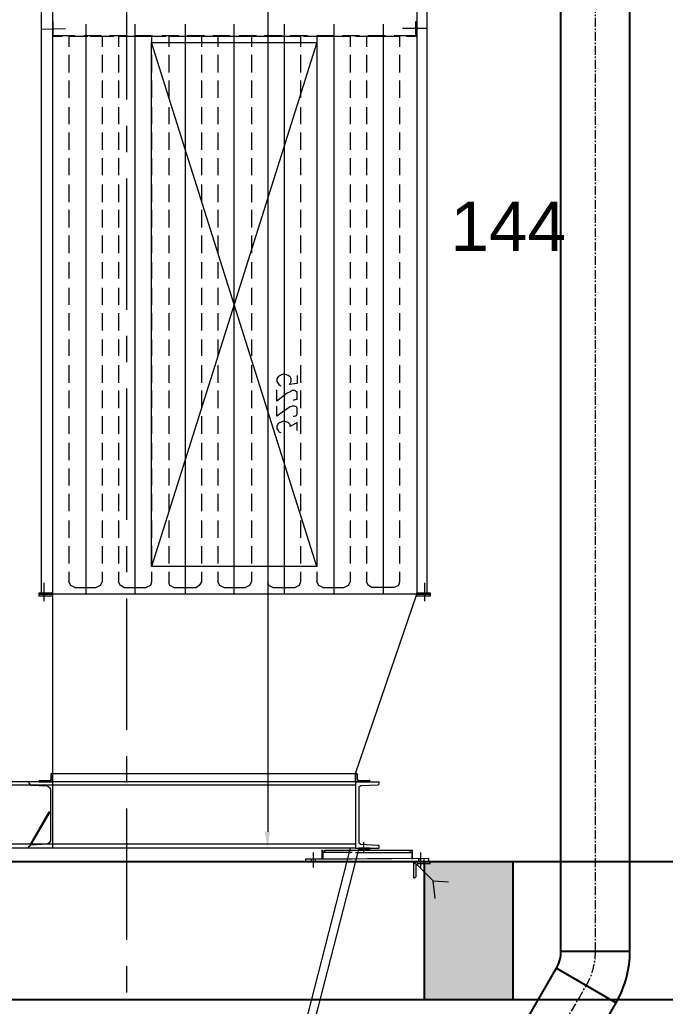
# Model space of a CAD drawing. Header units: millimetres. Extents: x 3220 to 226993, y 817 to 176024.
# Drawn here: x 126016 to 128357, y 145419 to 148997 of the extents above; entities that cross this region are included whole.
import ezdxf

# ---------------------------------------------------------------- set-up
doc = ezdxf.new("R2010")
doc.units = ezdxf.units.MM
doc.linetypes.add('AXES', pattern=[50.8, 31.75, -6.35, 6.35, -6.35])
doc.layers.add('Axe', color=1, linetype='AXES', lineweight=9)
doc.layers.add('Repère', color=76, linetype='Continuous')
doc.styles.get("Standard").update_dxf_attribs({"font": 'arial.ttf'})

# ---------------------------------------------------------------- blocks, each defined once
blk = doc.blocks.new('section 4-3')
h = blk.add_hatch()
h.set_pattern_fill('AR-CONC', color=256, scale=3)
h.set_pattern_definition([(50, (0, 1000), (546.554, -47.817), [57.15, -628.65]), (355, (0, 1000), (-105.73, 573.17), [45.72, -502.922]), (100.4514, (45.55, 996), (440.824, 525.353), [48.57, -534.27]), (46.184, (0, 1152.4), (813.237, -126.127), [85.725, -942.975]), (96.6356, (67.8, 1141.9), (712.212, 742.28), [72.855, -801.407]), (351.184, (0, 1152.4), (712.212, 742.28), [68.58, -754.38]), (21, (76.2, 1114.3), (454.843, -306.796), [57.15, -628.65]), (326, (76.2, 1114.3), (185.406, 552.564), [45.72, -502.92]), (71.4514, (114.1, 1088.73), (640.25, 245.768), [48.57, -534.27]), (37.5, (0, 1000), (9.2658, 253.6651), [0, -496.824, 0, -510.54, 0, -504.825]), (7.5, (0, 1000), (200.459, 300.5417), [0, -291.084, 0, -485.394, 0, -192.405]), (327.5, (-169.93, 1000), (406.7718, -17.1862), [0, -190.5, 0, -594.36, 0, -788.67]), (317.5, (-246.13, 1000), (444.3875, 76.2795), [0, -247.65, 0, -394.716, 0, -560.07])])
h.paths.add_polyline_path([(0, 9500), (-250, 9500), (-250, 5000), (0, 5000)])
h.paths.add_polyline_path([(250, 9500), (0, 9500), (0, 5000), (250, 5000)])
h.paths.add_polyline_path([(0, 10000), (-250, 10000), (-250, 9500), (0, 9500)])
h.paths.add_polyline_path([(15000, 10000), (12000, 10000), (12000, 9500), (15000, 9500)])
h.paths.add_polyline_path([(15000, 9000), (15000, 8500), (15250, 8500), (14750, 8500), (15000, 8500)])
h.paths.add_polyline_path([(15000, 9500), (14750, 9500), (14750, 5000), (15000, 5000)])
h.paths.add_polyline_path([(15250, 8500), (15000, 8500), (15000, 5000), (15250, 5000)])
h.paths.add_polyline_path([(15250, 10000), (15000, 10000), (15000, 8500), (15250, 8500)])
h.paths.add_polyline_path([(9250, 9500), (9250, 10000), (9000, 10000), (9000, 9500)])
h.paths.add_polyline_path([(11050, 10000), (11050, 9500), (12000, 9500), (12000, 10000)])
h.paths.add_polyline_path([(1800, 9500), (1800, 10000), (0, 10000), (0, 8500), (250, 9500)])
h.paths.add_polyline_path([(8000, 10000), (8000, 9500), (9000, 9500), (9000, 10000)])
h.paths.add_polyline_path([(7080, 10000), (7080, 9500), (7400, 9500), (7400, 10000)])
for p, q in [((-250, 10000), (15250, 10000)), ((250, 9500), (14750, 9500))]:
    blk.add_line(p, q)
at = {"color": 6}
blk.add_line((7080, 9500), (7080, 10000), dxfattribs=at)
at = {"color": 76}
blk.add_line((7400, 10000), (7400, 9500), dxfattribs=at)
at = {"layer": 'Axe', "ltscale": 15}
blk.add_line((6000, -4000), (6000, 33046.2), dxfattribs=at)
blk = doc.blocks.new('ligne broyage 2')
at = {"true_color": 0x000001}
blk.add_hatch(color=1, dxfattribs=at).paths.add_polyline_path([(-1117.7, 7883.7), (-1098.9, 7883.7), (-1110.5, 7824.3)])
at = {"color": 7, "linetype": 'Continuous', "lineweight": 15, "true_color": 0x000007}
for points in [[(-1687.6, 11045.9), (-1687.6, 8745.8)], [(-1651.5, 11045.9), (-1651.5, 8745.8)], [(-329.3, 11045.9), (-329.3, 8745.8)], [(-288.8, 11045.9), (-288.8, 8745.8)], [(-1288.4, 8845.6), (-688.1, 10746.4)], [(-1288.4, 10746.4), (-688.1, 8845.6)], [(-1428.7, 8094.9), (-1651.5, 8745.8), (-329.3, 8745.8)], [(-329.3, 8745.8), (-329.3, 8064.5)], [(-1480.8, 8064.5), (-1428.7, 8064.5), (-1428.7, 8094.9)], [(-1435.9, 8090.5), (-1433, 8094.9), (-1428.7, 8094.9)], [(-1435.9, 8076), (-1435.9, 8090.5), (-1435.9, 8090.5)], [(-329.3, 8094.9), (-1428.7, 8094.9), (-1428.7, 8094.9)], [(-325, 8090.5), (-325, 8094.9), (-329.3, 8094.9)], [(-281.6, 8064.5), (-329.3, 8064.5), (-329.3, 8094.9)], [(-325, 8076), (-325, 8090.5), (-325, 8090.5)], [(-1428.7, 8064.5), (-1428.7, 7824.3), (-1514.1, 7824.3)], [(-1428.7, 8064.5), (-1514.1, 8064.5), (-1514.1, 8064.5)], [(-1514.1, 8061.6), (-1514.1, 8064.5), (-1514.1, 8064.5)], [(-1509.7, 8052.9), (-1514.1, 8057.2), (-1514.1, 8061.6)], [(-1509.7, 8052.9), (-1447.5, 8050), (-1440.3, 8045.7), (-1440.3, 7850.4)], [(-1480.8, 8068.8), (-1476.4, 8068.8), (-1476.4, 8068.8)], [(-1480.8, 8064.5), (-1480.8, 8068.8), (-1480.8, 8068.8)], [(-1435.9, 8076), (-1435.9, 8071.7), (-1440.3, 8068.8), (-1476.4, 8068.8)], [(-329.3, 8064.5), (-329.3, 7824.3), (-244, 7824.3)], [(-329.3, 8064.5), (-244, 8064.5), (-244, 8064.5)], [(-325, 8076), (-322.1, 8071.7), (-322.1, 8068.8), (-281.6, 8068.8)], [(-251.2, 8052.9), (-310.5, 8050), (-317.7, 8045.7), (-322.1, 8038.4), (-322.1, 7850.4)], [(-281.6, 8068.8), (-281.6, 8064.5), (-281.6, 8064.5)], [(-251.2, 8052.9), (-246.8, 8057.2), (-244, 8061.6)], [(-244, 8061.6), (-244, 8064.5), (-244, 8064.5)], [(-1447.5, 7838.8), (-1509.7, 7834.5), (-1509.7, 7834.5)], [(-1440.3, 7850.4), (-1440.3, 7843.1), (-1447.5, 7838.8)], [(-322.1, 7850.4), (-317.7, 7843.1), (-310.5, 7838.8)], [(-310.5, 7838.8), (-251.2, 7834.5), (-251.2, 7834.5)], [(-1625.4, 7817.1), (-1625.4, 7808.4)], [(-1514.1, 7824.3), (-1514.1, 7831.6), (-1509.7, 7834.5)], [(-1317.3, 7808.4), (-1317.3, 7817.1)], [(-244, 7824.3), (-244, 7831.6), (-246.8, 7831.6), (-251.2, 7834.5)], [(-1651.5, 7765), (-1710.8, 7705.7), (-1710.8, 7705.7)], [(-1421.5, 7775.2), (-1694.9, 7775.2), (-1694.9, 7786.7), (-1425.8, 7783.8)], [(-1677.5, 7775.2), (-1677.5, 7786.7), (-1677.5, 7786.7)], [(-1718, 7642.1), (-1710.8, 7705.7), (-1765.8, 7701.4)]]:
    blk.add_lwpolyline(points, dxfattribs=at)
at = {"color": 7, "linetype": 'Continuous', "lineweight": 5, "true_color": 0x000007}
for points in [[(-329.3, 11038.6), (-329.3, 10801.4), (-329.3, 10801.4)], [(-1647.1, 10823.1), (-1651.5, 10823.1), (-1651.5, 10823.1)], [(-410.3, 10771), (-332.2, 10771), (-332.2, 10823.1)], [(-332.2, 10771), (-332.2, 10823.1), (-329.3, 10823.1)], [(-1647.1, 10771), (-1569, 10771)], [(-1535.8, 10771), (-1473.5, 10771)], [(-1443.2, 10771), (-1381, 10771)], [(-1347.7, 10771), (-1288.4, 10771)], [(-1255.1, 10771), (-1191.5, 10771)], [(-1162.5, 10771), (-1098.9, 10771)], [(-1070, 10771), (-1006.3, 10771)], [(-973, 10771), (-910.8, 10771)], [(-880.5, 10771), (-818.2, 10771)], [(-787.9, 10771), (-725.7, 10771)], [(-692.4, 10771), (-628.7, 10771)], [(-599.8, 10771), (-536.2, 10771)], [(-507.2, 10771), (-443.6, 10771)], [(-1651.5, 10768.1), (-1613.9, 10768.1)], [(-1587.8, 10768.1), (-1587.8, 10730.5)], [(-1584.9, 10768.1), (-1521.3, 10768.1)], [(-1488, 10768.1), (-1428.7, 10768.1)], [(-1469.2, 10768.1), (-1469.2, 10730.5)], [(-1409.9, 10768.1), (-1409.9, 10730.5)], [(-1395.4, 10768.1), (-1333.2, 10768.1)], [(-1302.9, 10768.1), (-1240.6, 10768.1)], [(-1288.4, 10768.1), (-1288.4, 10730.5)], [(-1229.1, 10768.1), (-1229.1, 10730.5)], [(-1210.3, 10768.1), (-1148.1, 10768.1)], [(-1114.8, 10768.1), (-1051.1, 10768.1)], [(-1110.5, 10768.1), (-1110.5, 10730.5)], [(-1051.1, 10768.1), (-1051.1, 10730.5)], [(-1051.1, 10768.1), (-1006.3, 10768.1), (-1006.3, 10768.1)], [(-1022.2, 10768.1), (-958.6, 10768.1)], [(-973, 10768.1), (-929.6, 10768.1), (-929.6, 10768.1)], [(-929.6, 10768.1), (-866, 10768.1)], [(-929.6, 10768.1), (-929.6, 10730.5)], [(-870.3, 10768.1), (-870.3, 10730.5)], [(-870.3, 10768.1), (-825.5, 10768.1), (-825.5, 10768.1)], [(-832.7, 10768.1), (-769.1, 10768.1)], [(-795.1, 10768.1), (-751.7, 10768.1), (-751.7, 10768.1)], [(-751.7, 10768.1), (-751.7, 10730.5)], [(-740.1, 10768.1), (-676.5, 10768.1)], [(-688.1, 10768.1), (-688.1, 10730.5)], [(-688.1, 10768.1), (-643.2, 10768.1), (-643.2, 10768.1)], [(-647.6, 10768.1), (-583.9, 10768.1)], [(-614.3, 10768.1), (-569.4, 10768.1), (-569.4, 10768.1)], [(-569.4, 10768.1), (-569.4, 10730.5)], [(-550.6, 10768.1), (-488.4, 10768.1)], [(-510.1, 10768.1), (-510.1, 10730.5)], [(-510.1, 10768.1), (-466.7, 10768.1), (-466.7, 10768.1)], [(-458, 10768.1), (-395.8, 10768.1)], [(-432, 10768.1), (-388.6, 10768.1), (-388.6, 10768.1)], [(-388.6, 10768.1), (-388.6, 10730.5)], [(-365.5, 10768.1), (-329.3, 10768.1), (-329.3, 10768.1)], [(-1587.8, 10701.6), (-1587.8, 10637.9)], [(-1469.2, 10701.6), (-1469.2, 10637.9)], [(-1409.9, 10701.6), (-1409.9, 10637.9)], [(-1288.4, 10701.6), (-1288.4, 10637.9)], [(-1229.1, 10701.6), (-1229.1, 10637.9)], [(-1110.5, 10701.6), (-1110.5, 10637.9)], [(-1051.1, 10701.6), (-1051.1, 10637.9)], [(-929.6, 10701.6), (-929.6, 10637.9)], [(-870.3, 10701.6), (-870.3, 10637.9)], [(-751.7, 10701.6), (-751.7, 10637.9)], [(-688.1, 10701.6), (-688.1, 10637.9)], [(-569.4, 10701.6), (-569.4, 10637.9)], [(-510.1, 10701.6), (-510.1, 10637.9)], [(-388.6, 10701.6), (-388.6, 10637.9)], [(-1587.8, 10609), (-1587.8, 10545.4)], [(-1469.2, 10609), (-1469.2, 10545.4)], [(-1409.9, 10609), (-1409.9, 10545.4)], [(-1288.4, 10609), (-1288.4, 10545.4)], [(-1229.1, 10609), (-1229.1, 10545.4)], [(-1110.5, 10609), (-1110.5, 10545.4)], [(-1051.1, 10609), (-1051.1, 10545.4)], [(-929.6, 10609), (-929.6, 10545.4)], [(-870.3, 10609), (-870.3, 10545.4)], [(-751.7, 10609), (-751.7, 10545.4)], [(-688.1, 10609), (-688.1, 10545.4)], [(-569.4, 10609), (-569.4, 10545.4)], [(-510.1, 10609), (-510.1, 10545.4)], [(-388.6, 10609), (-388.6, 10545.4)], [(-1587.8, 10512.1), (-1587.8, 10449.9)], [(-1469.2, 10512.1), (-1469.2, 10449.9)], [(-1409.9, 10512.1), (-1409.9, 10449.9)], [(-1288.4, 10512.1), (-1288.4, 10449.9)], [(-1229.1, 10512.1), (-1229.1, 10449.9)], [(-1110.5, 10512.1), (-1110.5, 10449.9)], [(-1051.1, 10512.1), (-1051.1, 10449.9)], [(-929.6, 10512.1), (-929.6, 10449.9)], [(-870.3, 10512.1), (-870.3, 10449.9)], [(-751.7, 10512.1), (-751.7, 10449.9)], [(-688.1, 10512.1), (-688.1, 10449.9)], [(-569.4, 10512.1), (-569.4, 10449.9)], [(-510.1, 10512.1), (-510.1, 10449.9)], [(-388.6, 10512.1), (-388.6, 10449.9)], [(-1587.8, 10419.5), (-1587.8, 10357.3)], [(-1469.2, 10419.5), (-1469.2, 10357.3)], [(-1409.9, 10419.5), (-1409.9, 10357.3)], [(-1288.4, 10419.5), (-1288.4, 10357.3)], [(-1229.1, 10419.5), (-1229.1, 10357.3)], [(-1110.5, 10419.5), (-1110.5, 10357.3)], [(-1051.1, 10419.5), (-1051.1, 10357.3)], [(-929.6, 10419.5), (-929.6, 10357.3)], [(-870.3, 10419.5), (-870.3, 10357.3)], [(-751.7, 10419.5), (-751.7, 10357.3)], [(-688.1, 10419.5), (-688.1, 10357.3)], [(-569.4, 10419.5), (-569.4, 10357.3)], [(-510.1, 10419.5), (-510.1, 10357.3)], [(-388.6, 10419.5), (-388.6, 10357.3)], [(-1587.8, 10326.9), (-1587.8, 10264.7)], [(-1469.2, 10326.9), (-1469.2, 10264.7)], [(-1409.9, 10326.9), (-1409.9, 10264.7)], [(-1288.4, 10326.9), (-1288.4, 10264.7)], [(-1229.1, 10326.9), (-1229.1, 10264.7)], [(-1110.5, 10326.9), (-1110.5, 10264.7)], [(-1051.1, 10326.9), (-1051.1, 10264.7)], [(-929.6, 10326.9), (-929.6, 10264.7)], [(-870.3, 10326.9), (-870.3, 10264.7)], [(-751.7, 10326.9), (-751.7, 10264.7)], [(-688.1, 10326.9), (-688.1, 10264.7)], [(-569.4, 10326.9), (-569.4, 10264.7)], [(-510.1, 10326.9), (-510.1, 10264.7)], [(-388.6, 10326.9), (-388.6, 10264.7)], [(-1587.8, 10231.5), (-1587.8, 10167.8)], [(-1469.2, 10231.5), (-1469.2, 10167.8)], [(-1409.9, 10231.5), (-1409.9, 10167.8)], [(-1288.4, 10231.5), (-1288.4, 10167.8)], [(-1229.1, 10231.5), (-1229.1, 10167.8)], [(-1110.5, 10231.5), (-1110.5, 10167.8)], [(-1051.1, 10231.5), (-1051.1, 10167.8)], [(-929.6, 10231.5), (-929.6, 10167.8)], [(-870.3, 10231.5), (-870.3, 10167.8)], [(-751.7, 10231.5), (-751.7, 10167.8)], [(-688.1, 10231.5), (-688.1, 10167.8)], [(-569.4, 10231.5), (-569.4, 10167.8)], [(-510.1, 10231.5), (-510.1, 10167.8)], [(-388.6, 10231.5), (-388.6, 10167.8)], [(-1587.8, 10138.9), (-1587.8, 10075.2)], [(-1469.2, 10138.9), (-1469.2, 10075.2)], [(-1409.9, 10138.9), (-1409.9, 10075.2)], [(-1288.4, 10138.9), (-1288.4, 10075.2)], [(-1229.1, 10138.9), (-1229.1, 10075.2)], [(-1110.5, 10138.9), (-1110.5, 10075.2)], [(-1051.1, 10138.9), (-1051.1, 10075.2)], [(-929.6, 10138.9), (-929.6, 10075.2)], [(-870.3, 10138.9), (-870.3, 10075.2)], [(-751.7, 10138.9), (-751.7, 10075.2)], [(-688.1, 10138.9), (-688.1, 10075.2)], [(-569.4, 10138.9), (-569.4, 10075.2)], [(-510.1, 10138.9), (-510.1, 10075.2)], [(-388.6, 10138.9), (-388.6, 10075.2)], [(-1587.8, 10046.3), (-1587.8, 9982.6)], [(-1469.2, 10046.3), (-1469.2, 9982.6)], [(-1409.9, 10046.3), (-1409.9, 9982.6)], [(-1288.4, 10046.3), (-1288.4, 9982.6)], [(-1229.1, 10046.3), (-1229.1, 9982.6)], [(-1110.5, 10046.3), (-1110.5, 9982.6)], [(-1051.1, 10046.3), (-1051.1, 9982.6)], [(-929.6, 10046.3), (-929.6, 9982.6)], [(-870.3, 10046.3), (-870.3, 9982.6)], [(-751.7, 10046.3), (-751.7, 9982.6)], [(-688.1, 10046.3), (-688.1, 9982.6)], [(-569.4, 10046.3), (-569.4, 9982.6)], [(-510.1, 10046.3), (-510.1, 9982.6)], [(-388.6, 10046.3), (-388.6, 9982.6)], [(-1587.8, 9949.4), (-1587.8, 9890.1)], [(-1469.2, 9949.4), (-1469.2, 9890.1)], [(-1409.9, 9949.4), (-1409.9, 9890.1)], [(-1288.4, 9949.4), (-1288.4, 9890.1)], [(-1229.1, 9949.4), (-1229.1, 9890.1)], [(-1110.5, 9949.4), (-1110.5, 9890.1)], [(-1051.1, 9949.4), (-1051.1, 9890.1)], [(-929.6, 9949.4), (-929.6, 9890.1)], [(-870.3, 9949.4), (-870.3, 9890.1)], [(-751.7, 9949.4), (-751.7, 9890.1)], [(-688.1, 9949.4), (-688.1, 9890.1)], [(-569.4, 9949.4), (-569.4, 9890.1)], [(-510.1, 9949.4), (-510.1, 9890.1)], [(-388.6, 9949.4), (-388.6, 9890.1)], [(-1587.8, 9856.8), (-1587.8, 9794.6)], [(-1469.2, 9856.8), (-1469.2, 9794.6)], [(-1409.9, 9856.8), (-1409.9, 9794.6)], [(-1288.4, 9856.8), (-1288.4, 9794.6)], [(-1229.1, 9856.8), (-1229.1, 9794.6)], [(-1110.5, 9856.8), (-1110.5, 9794.6)], [(-1051.1, 9856.8), (-1051.1, 9794.6)], [(-929.6, 9856.8), (-929.6, 9794.6)], [(-870.3, 9856.8), (-870.3, 9794.6)], [(-751.7, 9856.8), (-751.7, 9794.6)], [(-688.1, 9856.8), (-688.1, 9794.6)], [(-569.4, 9856.8), (-569.4, 9794.6)], [(-510.1, 9856.8), (-510.1, 9794.6)], [(-388.6, 9856.8), (-388.6, 9794.6)], [(-1587.8, 9764.2), (-1587.8, 9702)], [(-1469.2, 9764.2), (-1469.2, 9702)], [(-1409.9, 9764.2), (-1409.9, 9702)], [(-1288.4, 9764.2), (-1288.4, 9702)], [(-1229.1, 9764.2), (-1229.1, 9702)], [(-1110.5, 9764.2), (-1110.5, 9702)], [(-1051.1, 9764.2), (-1051.1, 9702)], [(-929.6, 9764.2), (-929.6, 9702)], [(-870.3, 9764.2), (-870.3, 9702)], [(-751.7, 9764.2), (-751.7, 9702)], [(-688.1, 9764.2), (-688.1, 9702)], [(-569.4, 9764.2), (-569.4, 9702)], [(-510.1, 9764.2), (-510.1, 9702)], [(-388.6, 9764.2), (-388.6, 9702)], [(-1587.8, 9668.7), (-1587.8, 9609.4)], [(-1469.2, 9668.7), (-1469.2, 9609.4)], [(-1409.9, 9668.7), (-1409.9, 9609.4)], [(-1288.4, 9668.7), (-1288.4, 9609.4)], [(-1229.1, 9668.7), (-1229.1, 9609.4)], [(-1110.5, 9668.7), (-1110.5, 9609.4)], [(-1051.1, 9668.7), (-1051.1, 9609.4)], [(-929.6, 9668.7), (-929.6, 9609.4)], [(-870.3, 9668.7), (-870.3, 9609.4)], [(-751.7, 9668.7), (-751.7, 9609.4)], [(-688.1, 9668.7), (-688.1, 9609.4)], [(-569.4, 9668.7), (-569.4, 9609.4)], [(-510.1, 9668.7), (-510.1, 9609.4)], [(-388.6, 9668.7), (-388.6, 9609.4)], [(-1587.8, 9576.2), (-1587.8, 9512.5)], [(-1469.2, 9576.2), (-1469.2, 9512.5)], [(-1409.9, 9576.2), (-1409.9, 9512.5)], [(-1288.4, 9576.2), (-1288.4, 9512.5)], [(-1229.1, 9576.2), (-1229.1, 9512.5)], [(-1110.5, 9576.2), (-1110.5, 9512.5)], [(-1051.1, 9576.2), (-1051.1, 9512.5)], [(-929.6, 9576.2), (-929.6, 9512.5)], [(-870.3, 9576.2), (-870.3, 9512.5)], [(-751.7, 9576.2), (-751.7, 9512.5)], [(-688.1, 9576.2), (-688.1, 9512.5)], [(-569.4, 9576.2), (-569.4, 9512.5)], [(-510.1, 9576.2), (-510.1, 9512.5)], [(-388.6, 9576.2), (-388.6, 9512.5)], [(-1587.8, 9483.6), (-1587.8, 9419.9)], [(-1469.2, 9483.6), (-1469.2, 9419.9)], [(-1409.9, 9483.6), (-1409.9, 9419.9)], [(-1288.4, 9483.6), (-1288.4, 9419.9)], [(-1229.1, 9483.6), (-1229.1, 9419.9)], [(-1110.5, 9483.6), (-1110.5, 9419.9)], [(-1051.1, 9483.6), (-1051.1, 9419.9)], [(-929.6, 9483.6), (-929.6, 9419.9)], [(-870.3, 9483.6), (-870.3, 9419.9)], [(-751.7, 9483.6), (-751.7, 9419.9)], [(-688.1, 9483.6), (-688.1, 9419.9)], [(-569.4, 9483.6), (-569.4, 9419.9)], [(-510.1, 9483.6), (-510.1, 9419.9)], [(-388.6, 9483.6), (-388.6, 9419.9)], [(-1587.8, 9391), (-1587.8, 9327.3)], [(-1469.2, 9391), (-1469.2, 9327.3)], [(-1409.9, 9391), (-1409.9, 9327.3)], [(-1288.4, 9391), (-1288.4, 9327.3)], [(-1229.1, 9391), (-1229.1, 9327.3)], [(-1110.5, 9391), (-1110.5, 9327.3)], [(-1051.1, 9391), (-1051.1, 9327.3)], [(-929.6, 9391), (-929.6, 9327.3)], [(-870.3, 9391), (-870.3, 9327.3)], [(-751.7, 9391), (-751.7, 9327.3)], [(-688.1, 9391), (-688.1, 9327.3)], [(-569.4, 9391), (-569.4, 9327.3)], [(-510.1, 9391), (-510.1, 9327.3)], [(-388.6, 9391), (-388.6, 9327.3)], [(-1587.8, 9294.1), (-1587.8, 9231.9)], [(-1469.2, 9294.1), (-1469.2, 9231.9)], [(-1409.9, 9294.1), (-1409.9, 9231.9)], [(-1288.4, 9294.1), (-1288.4, 9231.9)], [(-1229.1, 9294.1), (-1229.1, 9231.9)], [(-1110.5, 9294.1), (-1110.5, 9231.9)], [(-1051.1, 9294.1), (-1051.1, 9231.9)], [(-929.6, 9294.1), (-929.6, 9231.9)], [(-870.3, 9294.1), (-870.3, 9231.9)], [(-751.7, 9294.1), (-751.7, 9231.9)], [(-688.1, 9294.1), (-688.1, 9231.9)], [(-569.4, 9294.1), (-569.4, 9231.9)], [(-510.1, 9294.1), (-510.1, 9231.9)], [(-388.6, 9294.1), (-388.6, 9231.9)], [(-1587.8, 9201.5), (-1587.8, 9139.3)], [(-1469.2, 9201.5), (-1469.2, 9139.3)], [(-1409.9, 9201.5), (-1409.9, 9139.3)], [(-1288.4, 9201.5), (-1288.4, 9139.3)], [(-1229.1, 9201.5), (-1229.1, 9139.3)], [(-1110.5, 9201.5), (-1110.5, 9139.3)], [(-1051.1, 9201.5), (-1051.1, 9139.3)], [(-929.6, 9201.5), (-929.6, 9139.3)], [(-870.3, 9201.5), (-870.3, 9139.3)], [(-751.7, 9201.5), (-751.7, 9139.3)], [(-688.1, 9201.5), (-688.1, 9139.3)], [(-569.4, 9201.5), (-569.4, 9139.3)], [(-510.1, 9201.5), (-510.1, 9139.3)], [(-388.6, 9201.5), (-388.6, 9139.3)], [(-1587.8, 9108.9), (-1587.8, 9046.7)], [(-1469.2, 9108.9), (-1469.2, 9046.7)], [(-1409.9, 9108.9), (-1409.9, 9046.7)], [(-1288.4, 9108.9), (-1288.4, 9046.7)], [(-1229.1, 9108.9), (-1229.1, 9046.7)], [(-1110.5, 9108.9), (-1110.5, 9046.7)], [(-1051.1, 9108.9), (-1051.1, 9046.7)], [(-929.6, 9108.9), (-929.6, 9046.7)], [(-870.3, 9108.9), (-870.3, 9046.7)], [(-751.7, 9108.9), (-751.7, 9046.7)], [(-688.1, 9108.9), (-688.1, 9046.7)], [(-569.4, 9108.9), (-569.4, 9046.7)], [(-510.1, 9108.9), (-510.1, 9046.7)], [(-388.6, 9108.9), (-388.6, 9046.7)], [(-1587.8, 9012), (-1587.8, 8949.8)], [(-1469.2, 9012), (-1469.2, 8949.8)], [(-1409.9, 9012), (-1409.9, 8949.8)], [(-1288.4, 9012), (-1288.4, 8949.8)], [(-1229.1, 9012), (-1229.1, 8949.8)], [(-1110.5, 9012), (-1110.5, 8949.8)], [(-1051.1, 9012), (-1051.1, 8949.8)], [(-929.6, 9012), (-929.6, 8949.8)], [(-870.3, 9012), (-870.3, 8949.8)], [(-751.7, 9012), (-751.7, 8949.8)], [(-688.1, 9012), (-688.1, 8949.8)], [(-569.4, 9012), (-569.4, 8949.8)], [(-510.1, 9012), (-510.1, 8949.8)], [(-388.6, 9012), (-388.6, 8949.8)], [(-1587.8, 8919.4), (-1587.8, 8857.2)], [(-1469.2, 8919.4), (-1469.2, 8857.2)], [(-1409.9, 8919.4), (-1409.9, 8857.2)], [(-1288.4, 8919.4), (-1288.4, 8857.2)], [(-1229.1, 8919.4), (-1229.1, 8857.2)], [(-1110.5, 8919.4), (-1110.5, 8857.2)], [(-1051.1, 8919.4), (-1051.1, 8857.2)], [(-929.6, 8919.4), (-929.6, 8857.2)], [(-870.3, 8919.4), (-870.3, 8857.2)], [(-751.7, 8919.4), (-751.7, 8857.2)], [(-688.1, 8919.4), (-688.1, 8857.2)], [(-569.4, 8919.4), (-569.4, 8857.2)], [(-510.1, 8919.4), (-510.1, 8857.2)], [(-388.6, 8919.4), (-388.6, 8857.2)], [(-1587.8, 8826.8), (-1587.8, 8790.7), (-1587.8, 8790.7)], [(-1469.2, 8826.8), (-1469.2, 8790.7), (-1469.2, 8790.7)], [(-1409.9, 8826.8), (-1409.9, 8790.7), (-1409.9, 8790.7)], [(-1288.4, 8826.8), (-1288.4, 8790.7), (-1288.4, 8790.7)], [(-1229.1, 8826.8), (-1229.1, 8790.7), (-1229.1, 8790.7)], [(-1110.5, 8826.8), (-1110.5, 8790.7), (-1110.5, 8790.7)], [(-1051.1, 8826.8), (-1051.1, 8790.7), (-1051.1, 8790.7)], [(-929.6, 8826.8), (-929.6, 8790.7), (-929.6, 8790.7)], [(-870.3, 8826.8), (-870.3, 8790.7), (-870.3, 8790.7)], [(-751.7, 8826.8), (-751.7, 8790.7), (-751.7, 8790.7)], [(-688.1, 8826.8), (-688.1, 8790.7), (-688.1, 8790.7)], [(-569.4, 8826.8), (-569.4, 8790.7), (-569.4, 8790.7)], [(-510.1, 8826.8), (-510.1, 8790.7), (-510.1, 8790.7)], [(-388.6, 8826.8), (-388.6, 8790.7), (-388.6, 8790.7)], [(-1680.4, 8719.8), (-1680.4, 8786.3)], [(-1587.8, 8790.7), (-1584.9, 8776.2), (-1569, 8769), (-1488, 8769), (-1476.4, 8776.2), (-1469.2, 8790.7)], [(-1409.9, 8790.7), (-1402.7, 8776.2), (-1388.2, 8769)], [(-1310.1, 8769), (-1388.2, 8769), (-1388.2, 8769)], [(-1310.1, 8769), (-1295.6, 8776.2), (-1288.4, 8790.7)], [(-1229.1, 8790.7), (-1224.7, 8776.2), (-1210.3, 8769)], [(-1129.3, 8769), (-1210.3, 8769), (-1210.3, 8769)], [(-1129.3, 8769), (-1114.8, 8776.2), (-1110.5, 8790.7)], [(-1051.1, 8790.7), (-1043.9, 8776.2), (-1029.4, 8769)], [(-951.3, 8769), (-1029.4, 8769), (-1029.4, 8769)], [(-951.3, 8769), (-936.9, 8776.2), (-929.6, 8790.7)], [(-870.3, 8790.7), (-861.6, 8776.2), (-851.5, 8769)], [(-769.1, 8769), (-851.5, 8769), (-851.5, 8769)], [(-769.1, 8769), (-754.6, 8776.2), (-751.7, 8790.7)], [(-688.1, 8790.7), (-685.2, 8776.2), (-669.2, 8769)], [(-588.2, 8769), (-669.2, 8769), (-669.2, 8769)], [(-588.2, 8769), (-576.7, 8776.2), (-569.4, 8790.7)], [(-510.1, 8790.7), (-502.9, 8776.2), (-488.4, 8769)], [(-410.3, 8769), (-488.4, 8769), (-488.4, 8769)], [(-410.3, 8769), (-395.8, 8776.2), (-388.6, 8790.7)], [(-298.9, 8719.8), (-298.9, 8786.3)], [(-329.3, 8579.5), (-329.3, 8064.5)], [(-1428.7, 8094.9), (-1428.7, 8064.5), (-1480.8, 8064.5)], [(-1428.7, 8094.9), (-1433, 8094.9), (-1435.9, 8090.5)], [(-1435.9, 8076), (-1435.9, 8090.5)], [(-329.3, 8094.9), (-1428.7, 8094.9)], [(-329.3, 8094.9), (-329.3, 8097.7), (-329.3, 8097.7)], [(-329.3, 8094.9), (-329.3, 8064.5), (-281.6, 8064.5)], [(-325, 8090.5), (-325, 8094.9), (-329.3, 8094.9)], [(-325, 8076), (-325, 8090.5)], [(-1480.8, 8068.8), (-1480.8, 8071.7)], [(-1480.8, 8064.5), (-1480.8, 8068.8), (-1476.4, 8068.8)], [(-1476.4, 8068.8), (-1440.3, 8068.8), (-1435.9, 8071.7), (-1435.9, 8076)], [(-1428.7, 8064.5), (2448.1, 8064.5)], [(-1428.7, 8052.9), (2448.1, 8052.9)], [(-325, 8076), (-322.1, 8071.7), (-322.1, 8068.8)], [(-281.6, 8068.8), (-322.1, 8068.8)], [(-281.6, 8064.5), (-281.6, 8068.8), (-281.6, 8068.8)], [(-251.2, 7834.5), (-322.1, 7957.4)], [(-246.8, 7834.5), (-317.7, 7957.4)], [(-1459.1, 7808.4), (-1459.1, 7846), (-1459.1, 7846)], [(-1459.1, 7808.4), (-1459.1, 7846), (-1459.1, 7846)], [(-1428.7, 7838.8), (2448.1, 7838.8)], [(-1428.7, 7808.4), (-1632.7, 7808.4), (-1632.7, 7786.7)], [(-1632.7, 7786.7), (-1310.1, 7783.8), (-1310.1, 7808.4)], [(-1317.3, 7817.1), (-1625.4, 7817.1), (-1625.4, 7817.1)], [(-1428.7, 7824.3), (2448.1, 7824.3)], [(-1417.1, 7808.4), (-1310.1, 7808.4)], [(-1409.9, 7824.3), (-1058.4, 6454.4), (-1058.4, 6454.4)], [(-1654.4, 7767.9), (-1699.2, 7767.9), (-1699.2, 7775.2), (-1639.9, 7775.2)], [(-1654.4, 7767.9), (-1647.1, 7765), (-1647.1, 7720.2)], [(-1639.9, 7765), (-1651.5, 7775.2)], [(-1639.9, 7715.9), (-1639.9, 7775.2), (-1639.9, 7775.2)], [(-1417.1, 7783.8), (-1247.9, 7783.8), (-1247.9, 7775.2), (-1414.2, 7775.2)], [(-1284, 7775.2), (-1284, 7783.8)], [(-1269.6, 7775.2), (-1269.6, 7783.8)], [(-1639.9, 7715.9), (-1644.2, 7715.9), (-1647.1, 7720.2)]]:
    blk.add_lwpolyline(points, dxfattribs=at)
at = {"color": 1, "linetype": 'Continuous', "lineweight": 5, "true_color": 0x000001}
for points in [[(-1110.5, 10990.9), (-1110.5, 7883.7)], [(-1528.5, 10813), (-1528.5, 8745.8)], [(-1350.6, 10813), (-1350.6, 8745.8)], [(-1169.8, 10813), (-1169.8, 8745.8)], [(-987.5, 10813), (-987.5, 8745.8)], [(-811, 10813), (-811, 8745.8), (-811, 8745.8)], [(-628.7, 10813), (-628.7, 8745.8), (-628.7, 8745.8)], [(-450.8, 10813), (-450.8, 8745.8), (-450.8, 8745.8)], [(-1687.6, 10797.1), (-1599.4, 10797.1), (-1599.4, 10797.1)], [(-291.7, 10794.2), (-377, 10797.1), (-377, 10797.1)], [(-1587.8, 10768.1), (-1469.2, 10768.1), (-1469.2, 10768.1)], [(-1409.9, 10768.1), (-1288.4, 10768.1)], [(-1229.1, 10768.1), (-1110.5, 10768.1)], [(-1665.9, 7753.5), (-1665.9, 7808.4), (-1665.9, 7808.4)], [(-1276.8, 7753.5), (-1276.8, 7808.4), (-1276.8, 7808.4)], [(-1207.4, 7824.3), (-1077.2, 7824.3)]]:
    blk.add_lwpolyline(points, dxfattribs=at)
at = {"color": 7, "linetype": 'Continuous', "lineweight": 5, "true_color": 0x000007}
for points in [[(-1647.1, 10823.1), (-1647.1, 10771)], [(-1440.3, 7824.3), (-1480.8, 7824.3), (-1480.8, 7820), (-1440.3, 7820), (-1440.3, 7824.3), (-1440.3, 7820), (-1480.8, 7820), (-1480.8, 7824.3)], [(-1307.2, 7783.8), (-1307.2, 7817.1), (-1310.1, 7817.1), (-1310.1, 7783.8)]]:
    blk.add_lwpolyline(points, close=True, dxfattribs=at)
at = {"color": 7, "linetype": 'Continuous', "lineweight": 15, "true_color": 0x000007}
for points in [[(-688.1, 8845.6), (-688.1, 10746.4), (-1288.4, 10746.4), (-1288.4, 8845.6)], [(-1651.5, 8745.8), (-1651.5, 8750.2), (-1699.2, 8750.2), (-1699.2, 8745.8)], [(-1651.5, 8738.6), (-1651.5, 8745.8), (-1699.2, 8745.8), (-1699.2, 8738.6)], [(-281.6, 8745.8), (-281.6, 8750.2), (-329.3, 8750.2), (-329.3, 8745.8)], [(-281.6, 8738.6), (-281.6, 8745.8), (-329.3, 8745.8), (-329.3, 8738.6)], [(-1658.7, 7775.2), (-1658.7, 7786.7)]]:
    blk.add_lwpolyline(points, close=True, dxfattribs=at)
at = {"color": 7, "linetype": 'Continuous', "lineweight": 20, "true_color": 0x000007}
for points in [[(-1217.5, 9538.5), (-1217.5, 9509.6), (-1188.6, 9505.3), (-1191.5, 9509.6), (-1195.8, 9516.8), (-1195.8, 9527), (-1191.5, 9534.2), (-1184.2, 9538.5), (-1172.7, 9542.9), (-1165.4, 9542.9), (-1155.3, 9538.5), (-1148.1, 9534.2), (-1143.7, 9527), (-1143.7, 9516.8), (-1148.1, 9509.6), (-1151, 9505.3), (-1158.2, 9500.9)], [(-1203, 9450.3), (-1207.4, 9450.3), (-1214.6, 9453.2), (-1217.5, 9453.2), (-1217.5, 9479.2), (-1214.6, 9479.2), (-1207.4, 9483.6), (-1198.7, 9483.6), (-1191.5, 9479.2), (-1181.3, 9474.9), (-1143.7, 9446), (-1143.7, 9486.5)], [(-1203, 9391), (-1207.4, 9391), (-1214.6, 9393.9), (-1217.5, 9398.2), (-1217.5, 9419.9), (-1214.6, 9424.3), (-1207.4, 9427.2), (-1198.7, 9427.2), (-1191.5, 9424.3), (-1181.3, 9417), (-1143.7, 9391), (-1143.7, 9427.2)], [(-1217.5, 9338.9), (-1217.5, 9367.8), (-1191.5, 9353.4), (-1191.5, 9360.6), (-1188.6, 9365), (-1184.2, 9367.8), (-1172.7, 9372.2), (-1165.4, 9372.2), (-1155.3, 9367.8), (-1148.1, 9365), (-1143.7, 9353.4), (-1143.7, 9346.1), (-1148.1, 9338.9), (-1151, 9334.6), (-1158.2, 9331.7)], [(-1440.3, 7824.3), (-1088.8, 6454.4), (-1088.8, 6454.4)]]:
    blk.add_lwpolyline(points, dxfattribs=at)
at = {"color": 5, "linetype": 'Continuous', "lineweight": 5, "true_color": 0x000005}
for points in [[(-1625.4, 7817.1), (-1635.6, 7817.1), (-1635.6, 7817.1)], [(-1632.7, 7817.1), (-1632.7, 7786.7), (-1635.6, 7786.7), (-1635.6, 7817.1)]]:
    blk.add_lwpolyline(points, dxfattribs=at)

msp = doc.modelspace()

# ---------------------------------------------------------------- linework, layer by layer
at = {"color": 4}
for p, q in [((127979.1, 145619.3), (128229.1, 145619.3)), ((127962.4, 145556.8), (128178.9, 145431.8))]:
    msp.add_line(p, q, dxfattribs=at)
at = {"color": 4, "elevation": 0}
for points in [[(126206.7, 142515.8), (127962.4, 145556.8, 0.131652), (127979.1, 145619.3), (127979.1, 154841.3)], [(126423.2, 142390.8), (128178.9, 145431.8, 0.131652), (128229.1, 145619.3), (128229.1, 154841.3)]]:
    msp.add_lwpolyline(points, format="xyb", dxfattribs=at)
at = {"layer": 'Axe', "elevation": 0}
msp.add_lwpolyline([(126314.9, 142453.3), (128070.7, 145494.3, 0.131652), (128104.1, 145619.3), (128104.1, 155240.2)], format="xyb", dxfattribs=at)

# ---------------------------------------------------------------- block references
at = {"color": 2}
msp.add_blockref('section 4-3', (120404.1, 135943.7), dxfattribs=at)
at = {"xscale": -1}
msp.add_blockref('ligne broyage 2', (125804.9, 138168.5), dxfattribs=at)

# ---------------------------------------------------------------- texts
at = {"layer": 'Repère', "insert": (127578, 148338.1), "char_height": 180, "attachment_point": 1}
msp.add_mtext_dynamic_manual_height_columns('144', width=7197.386, gutter_width=12.5, heights=[0], dxfattribs=at)

doc.saveas('drawing.dxf')
